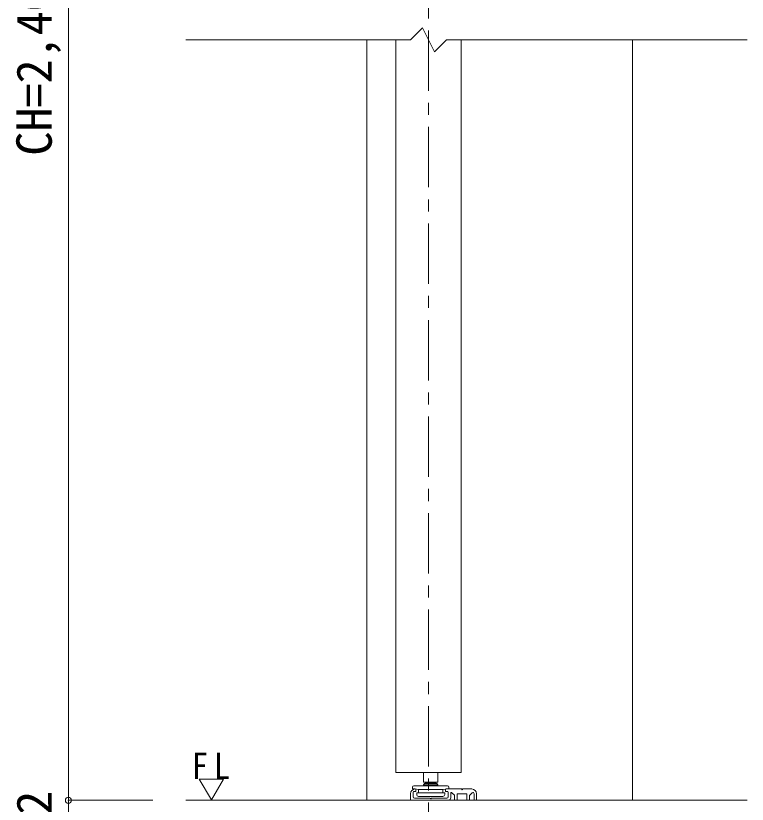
# Model space of a CAD drawing. Units: millimetres on the paper, with parts at other scales. Extents: x -489 to 198, y -138 to 282.
# Drawn here: x -79.3 to -18.7, y -103.9 to -38.6 of the extents above; entities that cross this region are included whole.
import ezdxf
from ezdxf.enums import TextEntityAlignment as Align

# ---------------------------------------------------------------- set-up
doc = ezdxf.new("R2010")
doc.units = ezdxf.units.MM
doc.header["$PDMODE"] = 32
doc.header["$PDSIZE"] = 0.5
doc.linetypes.add('CHAIN1', pattern=[8, 5, -1, 1, -1])
for name, color, linetype, lineweight in [('0-0_補助線', 7, 'Continuous', 9), ('0-1_通り芯', 4, 'CHAIN1', 9), ('0-3_仕上げ', 2, 'Continuous', 9), ('0-4_枠', 3, 'Continuous', 9), ('0-6_扉', 6, 'Continuous', 9), ('0-A_文字', 7, 'Continuous', 9), ('0-B_寸法', 7, 'Continuous', 9)]:
    doc.layers.add(name, color=color, linetype=linetype, lineweight=lineweight)
doc.styles.add('ＭＳ ゴシック', font='')
doc.styles.get('ＭＳ ゴシック').set_extended_font_data('MS Gothic')

# ---------------------------------------------------------------- blocks, each defined once
blk = doc.blocks.new('03')
at = {"layer": '0-0_補助線'}
for p, q in [((-0.566, 1.281), (-0.566, 0.474)), ((0.634, 0.474), (0.634, 1.281)), ((-1.466, -0.07), (-1.466, 0.07)), ((-1.366, 0.17), (0.634, 0.17)), ((-0.566, 0.474), (0.634, 0.474)), ((-0.316, 0.43), (-0.566, 0.474)), ((-0.466, 0.37), (-0.566, 0.27)), ((-0.566, 0.17), (-0.566, 0.27)), ((0.634, 0.27), (-0.566, 0.27)), ((-0.466, 0.37), (0.534, 0.37)), ((-0.316, 0.43), (0.384, 0.43)), ((-0.316, 0.43), (-0.316, 0.37)), ((0.384, 0.43), (0.634, 0.474)), ((0.384, 0.43), (0.384, 0.37)), ((0.634, 0.27), (0.534, 0.37)), ((0.634, 0.27), (0.634, 0.17)), ((0.634, 0.17), (1.434, 0.17)), ((1.534, 0.07), (1.534, -0.07)), ((-1.466, -0.07), (-1.292, -0.07)), ((-1.292, -0.07), (-1.002, -0.116)), ((-1.002, -0.116), (-0.976, -0.12)), ((-0.976, -0.35), (-0.976, -0.12)), ((-0.976, -0.123), (1.044, -0.123)), ((-0.976, -0.39), (1.044, -0.39)), ((1.044, -0.12), (1.36, -0.07)), ((1.044, -0.12), (1.044, -0.35)), ((1.36, -0.07), (1.534, -0.07)), ((-0.966, -0.69), (1.034, -0.69))]:
    blk.add_line(p, q, dxfattribs=at)
for points in [[(-1.126, -0.53), (-1.126, -0.39), (-1.016, -0.39)], [(-1.016, -0.39), (-0.976, -0.39), (-0.976, -0.35)], [(1.044, -0.35), (1.044, -0.39), (1.084, -0.39)], [(1.084, -0.39), (1.194, -0.39), (1.194, -0.53)]]:
    blk.add_lwpolyline(points, dxfattribs=at)
for centre, radius, start, end in [((-1.366, 0.07), 0.1, 90, 180), ((1.434, 0.07), 0.1, 0, 90), ((-0.966, -0.53), 0.16, 180, 270), ((1.034, -0.53), 0.16, 270, 0)]:
    blk.add_arc(centre, radius, start, end, dxfattribs=at)

msp = doc.modelspace()

# ---------------------------------------------------------------- linework, layer by layer
at = {"layer": '0-0_補助線'}
msp.add_line((-46.109, -102.72), (-46.109, -102.82), dxfattribs=at)
at = {"layer": '0-1_通り芯'}
msp.add_line((-45.069, -108.794), (-45.069, 27.75), dxfattribs=at)
at = {"layer": '0-3_仕上げ'}
msp.add_line((-18.669, -103.6), (-65.169, -103.6), dxfattribs=at)
at = {"layer": '0-4_枠', "color": 4}
for p, q in [((-50.169, -103.6), (-50.169, -40.578)), ((-28.169, -103.6), (-28.169, -40.578))]:
    msp.add_line(p, q, dxfattribs=at)
at = {"layer": '0-4_枠', "color": 7}
for p, q in [((-46.569, -103.06), (-46.569, -103.6)), ((-46.329, -102.92), (-46.329, -103.32)), ((-46.149, -102.86), (-46.269, -102.86)), ((-46.109, -102.72), (-46.109, -102.82)), ((-43.669, -102.72), (-43.669, -102.82)), ((-43.629, -102.86), (-43.509, -102.86)), ((-43.609, -102.66), (-42.349, -102.66)), ((-43.449, -102.92), (-43.449, -103.32)), ((-43.229, -103.015), (-43.229, -103.4)), ((-42.927, -103.172), (-43.127, -102.972)), ((-42.909, -103.6), (-42.909, -103.215)), ((-42.689, -103.6), (-42.689, -103.08)), ((-41.909, -103.06), (-42.669, -103.06)), ((-42.289, -102.72), (-42.349, -102.66)), ((-42.289, -102.72), (-42.229, -102.66)), ((-41.489, -102.66), (-42.229, -102.66)), ((-41.889, -103.6), (-41.889, -103.08)), ((-41.289, -103.6), (-41.289, -103.051)), ((-41.089, -103.6), (-41.089, -103.06)), ((-43.429, -103.6), (-46.569, -103.6)), ((-44.889, -103.48), (-44.829, -103.42)), ((-43.549, -103.42), (-44.829, -103.42)), ((-42.689, -103.6), (-42.909, -103.6)), ((-41.669, -103.6), (-41.889, -103.6)), ((-41.089, -103.6), (-41.289, -103.6))]:
    msp.add_line(p, q, dxfattribs=at)
for points in [[(-41.669, -103.6), (-41.669, -103.19), (-41.46, -102.981)], [(-44.889, -103.48), (-44.949, -103.42), (-46.229, -103.42)]]:
    msp.add_lwpolyline(points, dxfattribs=at)
for centre, radius, start, end in [((-46.169, -103.06), 0.4, 90, 180), ((-46.269, -102.92), 0.06, 90, 180), ((-46.169, -102.72), 0.06, 0, 90), ((-46.149, -102.82), 0.04, 270, 0), ((-43.609, -102.72), 0.06, 90, 180), ((-43.629, -102.82), 0.04, 180, 270), ((-43.509, -102.92), 0.06, 0, 90), ((-43.169, -103.015), 0.06, 45, 180), ((-42.969, -103.215), 0.06, 360, 45), ((-42.669, -103.08), 0.02, 90, 180), ((-41.909, -103.08), 0.02, 0, 90), ((-41.489, -103.06), 0.4, 0, 90), ((-41.389, -103.051), 0.1, 360, 135), ((-46.229, -103.32), 0.1, 180, 270), ((-43.549, -103.32), 0.1, 270, 0), ((-43.429, -103.4), 0.2, 270, 0)]:
    msp.add_arc(centre, radius, start, end, dxfattribs=at)
at = {"layer": '0-6_扉', "color": 2}
for p, q in [((-65.169, -40.578), (-46.569, -40.578)), ((-43.569, -40.578), (-18.669, -40.578))]:
    msp.add_line(p, q, dxfattribs=at)
at = {"layer": '0-6_扉'}
for p, q in [((-47.769, -101.3), (-47.769, -40.578)), ((-42.369, -101.3), (-42.369, -40.578)), ((-47.769, -101.3), (-42.369, -101.3))]:
    msp.add_line(p, q, dxfattribs=at)
at = {"layer": '0-6_扉', "color": 2}
msp.add_lwpolyline([(-46.569, -40.578), (-45.569, -39.578), (-44.569, -41.578), (-43.569, -40.578)], dxfattribs=at)
at = {"layer": '0-A_文字'}
msp.add_line((-64.056, -101.837), (-63.056, -103.569), dxfattribs=at)
msp.add_lwpolyline([(-64.056, -101.837), (-62.056, -101.837), (-63.056, -103.569)], dxfattribs=at)
at = {"layer": '0-B_寸法', "color": 4}
for p, q in [((-74.896, -103.6), (-74.896, 19.25)), ((-74.896, -106), (-74.896, -103.6)), ((-74.896, -103.6), (-67.896, -103.6))]:
    msp.add_line(p, q, dxfattribs=at)
at = {"layer": '0-B_寸法'}
msp.add_point((-74.896, -103.6), dxfattribs=at)

# ---------------------------------------------------------------- block references
at = {"layer": '0-0_補助線', "xscale": -1}
msp.add_blockref('03', (-44.855, -102.581), dxfattribs=at)

# ---------------------------------------------------------------- texts
at = {"layer": '0-A_文字', "insert": (-64.681, -101.837), "char_height": 2.199, "attachment_point": 7, "style": 'ＭＳ ゴシック'}
msp.add_mtext('\\T1.36;\\W0.9;FL', dxfattribs=at)
at = {"layer": '0-B_寸法', "style": 'ＭＳ ゴシック'}
for s, p in [('CH=2,400', (-75.396, -50.175)), ('12', (-75.396, -106.8))]:
    msp.add_text(s, height=2.933, rotation=90, dxfattribs=at).set_placement(p, align=Align.BOTTOM_LEFT)

doc.saveas('drawing.dxf')
